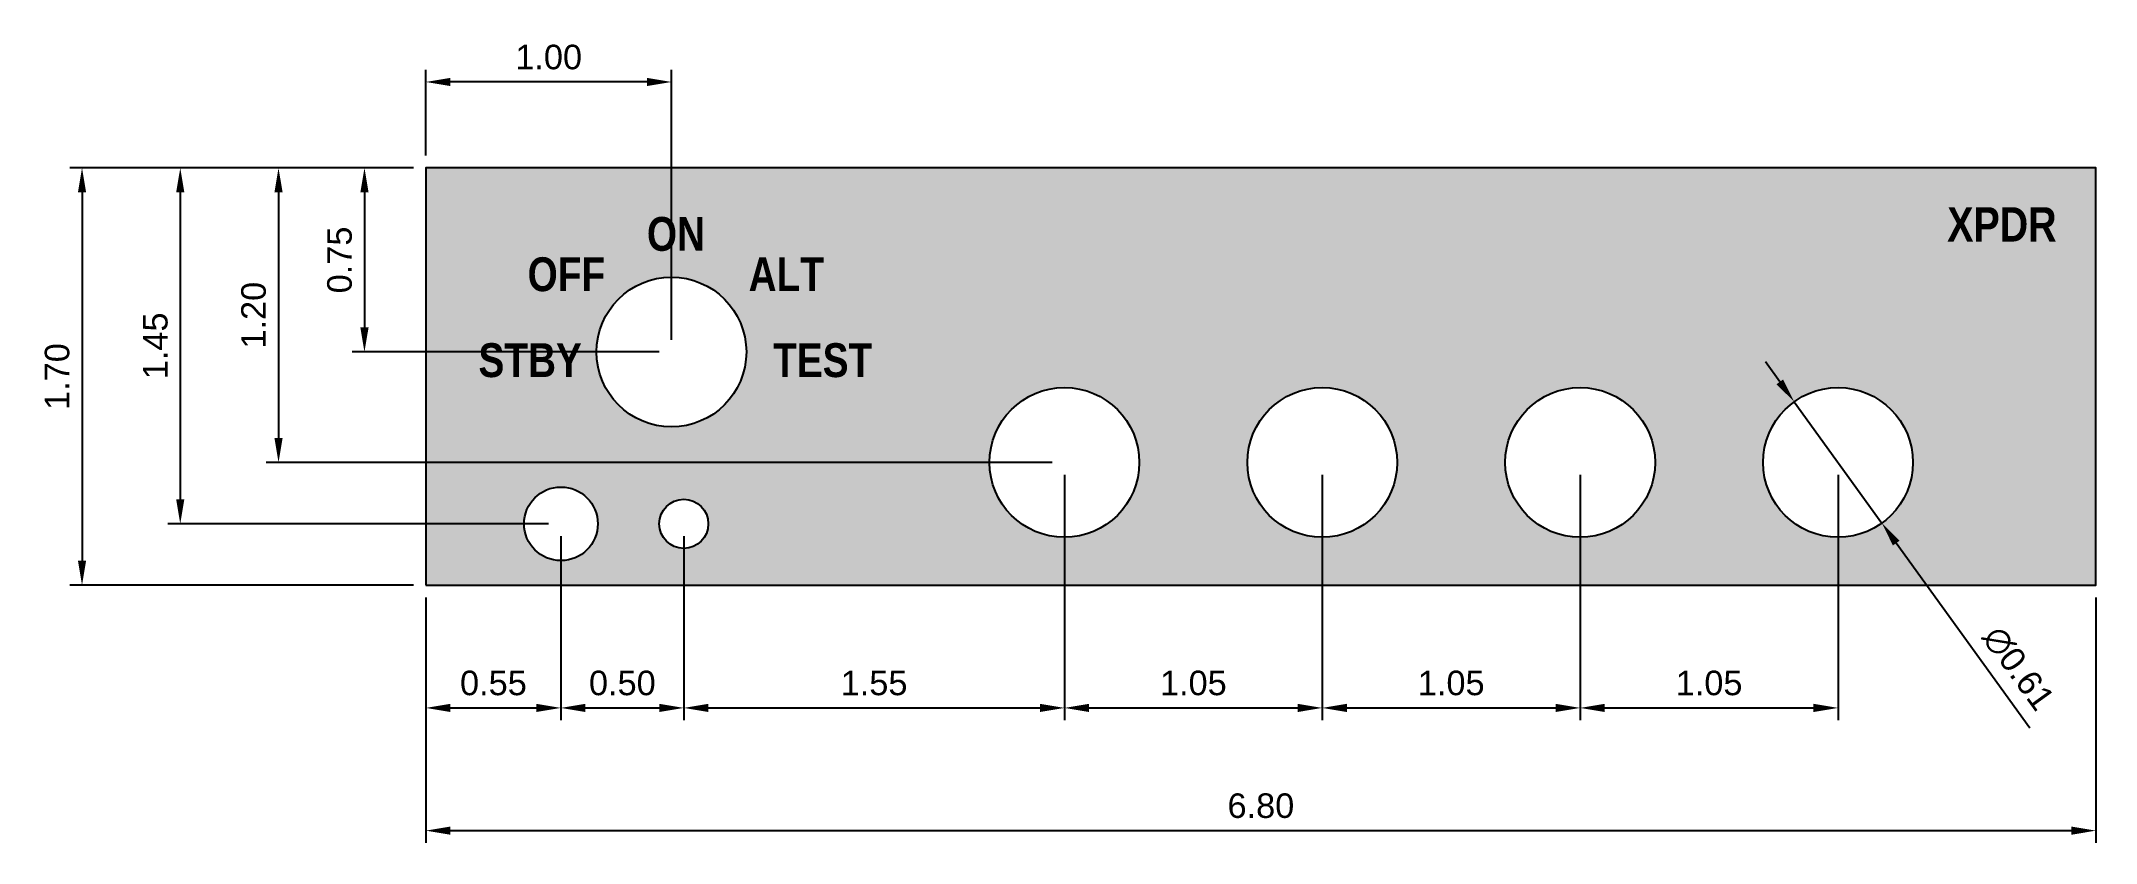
# Model space of a CAD drawing. Header units: inches. Extents: x -1.57 to 6.8, y -1.05 to 2.22.
import ezdxf

# ---------------------------------------------------------------- set-up
doc = ezdxf.new("R2010")
doc.units = ezdxf.units.IN
doc.layers.add('hrany', color=1, linetype='Continuous', transparency=0.2)
doc.layers.add('koty', color=5, linetype='Continuous')
doc.layers.add('text', color=255, linetype='Continuous')
doc.styles.get("Standard").update_dxf_attribs({"font": 'arial.ttf'})
doc.dimstyles.new('RadioStack_annotation_style', dxfattribs={"dimtxt": 0.1, "dimasz": 0.1, "dimexe": 0.05, "dimexo": 0.05, "dimgap": 0.05, "dimtad": 1, "dimzin": 1, "dimdsep": 46, "dimtxsty": 'Standard', "dimcen": 0.1, "dimclrd": 256, "dimadec": 0, "dimazin": 0, "dimtfac": 1, "dimtmove": 0, "dimatfit": 3, "dimfxl": 1, "dimarcsym": 0})

# ---------------------------------------------------------------- blocks, each defined once
blk = doc.blocks.new('*D1')
at = {"layer": 'Defpoints', "color": 0, "lineweight": -3, "transparency": 16777216}
for p in [(0, 0), (6.8, 0), (6.8, -1)]:
    blk.add_point(p, dxfattribs=at)
at = {"layer": 'koty', "color": 0, "lineweight": -2, "transparency": 16777216}
for p, q in [((0, -0.05), (0, -1.05)), ((6.8, -0.05), (6.8, -1.05))]:
    blk.add_line(p, q, dxfattribs=at)
at = {"layer": 'koty', "lineweight": -2, "transparency": 16777216}
blk.add_line((0.1, -1), (6.7, -1), dxfattribs=at)
at = {"layer": 'koty', "lineweight": -3, "transparency": 16777216}
for points in [[(0.1, -0.9833), (0.1, -1.0167), (0, -1)], [(6.7, -0.9833), (6.7, -1.0167), (6.8, -1)]]:
    blk.add_solid(points, dxfattribs=at)
at = {"layer": 'koty', "color": 0, "lineweight": -3, "transparency": 16777216, "insert": (3.4, -0.8989), "char_height": 0.1, "attachment_point": 5}
blk.add_mtext('6.80', dxfattribs=at)
blk = doc.blocks.new('*D2')
at = {"layer": 'Defpoints', "color": 0, "lineweight": -3, "transparency": 16777216}
for p in [(0, 1.7), (-1.4, 0), (0, 0)]:
    blk.add_point(p, dxfattribs=at)
at = {"layer": 'koty', "color": 0, "lineweight": -2, "transparency": 16777216}
for p, q in [((-0.05, 1.7), (-1.45, 1.7)), ((-0.05, 0), (-1.45, 0))]:
    blk.add_line(p, q, dxfattribs=at)
at = {"layer": 'koty', "lineweight": -2, "transparency": 16777216}
blk.add_line((-1.4, 1.6), (-1.4, 0.1), dxfattribs=at)
at = {"layer": 'koty', "lineweight": -3, "transparency": 16777216}
for points in [[(-1.4167, 1.6), (-1.3833, 1.6), (-1.4, 1.7)], [(-1.4167, 0.1), (-1.3833, 0.1), (-1.4, 0)]]:
    blk.add_solid(points, dxfattribs=at)
at = {"layer": 'koty', "color": 0, "lineweight": -3, "transparency": 16777216, "insert": (-1.5011, 0.85), "char_height": 0.1, "attachment_point": 5, "rotation": 90}
blk.add_mtext('1.70', dxfattribs=at)
blk = doc.blocks.new('*D3')
at = {"layer": 'Defpoints', "color": 0, "lineweight": -3, "transparency": 16777216}
for p in [(0.55, 0.25), (0, 0), (0.55, -0.5)]:
    blk.add_point(p, dxfattribs=at)
at = {"layer": 'koty', "color": 0, "lineweight": -2, "transparency": 16777216}
for p, q in [((0.55, 0.2), (0.55, -0.55)), ((0, -0.05), (0, -0.55))]:
    blk.add_line(p, q, dxfattribs=at)
at = {"layer": 'koty', "lineweight": -2, "transparency": 16777216}
blk.add_line((0.1, -0.5), (0.45, -0.5), dxfattribs=at)
at = {"layer": 'koty', "lineweight": -3, "transparency": 16777216}
for points in [[(0.1, -0.4833), (0.1, -0.5167), (0, -0.5)], [(0.45, -0.4833), (0.45, -0.5167), (0.55, -0.5)]]:
    blk.add_solid(points, dxfattribs=at)
at = {"layer": 'koty', "color": 0, "lineweight": -3, "transparency": 16777216, "insert": (0.275, -0.3989), "char_height": 0.1, "attachment_point": 5}
blk.add_mtext('0.55', dxfattribs=at)
blk = doc.blocks.new('*D4')
at = {"layer": 'Defpoints', "color": 0, "lineweight": -3, "transparency": 16777216}
for p in [(1.05, 0.25), (0.55, -0.5), (1.05, -0.5)]:
    blk.add_point(p, dxfattribs=at)
at = {"layer": 'koty', "color": 0, "lineweight": -2, "transparency": 16777216}
blk.add_line((1.05, 0.2), (1.05, -0.55), dxfattribs=at)
at = {"layer": 'koty', "lineweight": -2, "transparency": 16777216}
blk.add_line((0.65, -0.5), (0.95, -0.5), dxfattribs=at)
at = {"layer": 'koty', "lineweight": -3, "transparency": 16777216}
for points in [[(0.65, -0.4833), (0.65, -0.5167), (0.55, -0.5)], [(0.95, -0.4833), (0.95, -0.5167), (1.05, -0.5)]]:
    blk.add_solid(points, dxfattribs=at)
at = {"layer": 'koty', "color": 0, "lineweight": -3, "transparency": 16777216, "insert": (0.8, -0.3989), "char_height": 0.1, "attachment_point": 5}
blk.add_mtext('0.50', dxfattribs=at)
blk = doc.blocks.new('*D5')
at = {"layer": 'Defpoints', "color": 0, "lineweight": -3, "transparency": 16777216}
for p in [(2.6, 0.5), (1.05, -0.5), (2.6, -0.5)]:
    blk.add_point(p, dxfattribs=at)
at = {"layer": 'koty', "color": 0, "lineweight": -2, "transparency": 16777216}
blk.add_line((2.6, 0.45), (2.6, -0.55), dxfattribs=at)
at = {"layer": 'koty', "lineweight": -2, "transparency": 16777216}
blk.add_line((1.15, -0.5), (2.5, -0.5), dxfattribs=at)
at = {"layer": 'koty', "lineweight": -3, "transparency": 16777216}
for points in [[(1.15, -0.4833), (1.15, -0.5167), (1.05, -0.5)], [(2.5, -0.4833), (2.5, -0.5167), (2.6, -0.5)]]:
    blk.add_solid(points, dxfattribs=at)
at = {"layer": 'koty', "color": 0, "lineweight": -3, "transparency": 16777216, "insert": (1.825, -0.3989), "char_height": 0.1, "attachment_point": 5}
blk.add_mtext('1.55', dxfattribs=at)
blk = doc.blocks.new('*D6')
at = {"layer": 'Defpoints', "color": 0, "lineweight": -3, "transparency": 16777216}
for p in [(3.65, 0.5), (2.6, -0.5), (3.65, -0.5)]:
    blk.add_point(p, dxfattribs=at)
at = {"layer": 'koty', "color": 0, "lineweight": -2, "transparency": 16777216}
blk.add_line((3.65, 0.45), (3.65, -0.55), dxfattribs=at)
at = {"layer": 'koty', "lineweight": -2, "transparency": 16777216}
blk.add_line((2.7, -0.5), (3.55, -0.5), dxfattribs=at)
at = {"layer": 'koty', "lineweight": -3, "transparency": 16777216}
for points in [[(2.7, -0.4833), (2.7, -0.5167), (2.6, -0.5)], [(3.55, -0.4833), (3.55, -0.5167), (3.65, -0.5)]]:
    blk.add_solid(points, dxfattribs=at)
at = {"layer": 'koty', "color": 0, "lineweight": -3, "transparency": 16777216, "insert": (3.125, -0.3989), "char_height": 0.1, "attachment_point": 5}
blk.add_mtext('1.05', dxfattribs=at)
blk = doc.blocks.new('*D7')
at = {"layer": 'Defpoints', "color": 0, "lineweight": -3, "transparency": 16777216}
for p in [(4.7, 0.5), (3.65, -0.5), (4.7, -0.5)]:
    blk.add_point(p, dxfattribs=at)
at = {"layer": 'koty', "color": 0, "lineweight": -2, "transparency": 16777216}
blk.add_line((4.7, 0.45), (4.7, -0.55), dxfattribs=at)
at = {"layer": 'koty', "lineweight": -2, "transparency": 16777216}
blk.add_line((3.75, -0.5), (4.6, -0.5), dxfattribs=at)
at = {"layer": 'koty', "lineweight": -3, "transparency": 16777216}
for points in [[(3.75, -0.4833), (3.75, -0.5167), (3.65, -0.5)], [(4.6, -0.4833), (4.6, -0.5167), (4.7, -0.5)]]:
    blk.add_solid(points, dxfattribs=at)
at = {"layer": 'koty', "color": 0, "lineweight": -3, "transparency": 16777216, "insert": (4.175, -0.3989), "char_height": 0.1, "attachment_point": 5}
blk.add_mtext('1.05', dxfattribs=at)
blk = doc.blocks.new('*D8')
at = {"layer": 'Defpoints', "color": 0, "lineweight": -3, "transparency": 16777216}
for p in [(5.75, 0.5), (4.7, -0.5), (5.75, -0.5)]:
    blk.add_point(p, dxfattribs=at)
at = {"layer": 'koty', "color": 0, "lineweight": -2, "transparency": 16777216}
blk.add_line((5.75, 0.45), (5.75, -0.55), dxfattribs=at)
at = {"layer": 'koty', "lineweight": -2, "transparency": 16777216}
blk.add_line((4.8, -0.5), (5.65, -0.5), dxfattribs=at)
at = {"layer": 'koty', "lineweight": -3, "transparency": 16777216}
for points in [[(4.8, -0.4833), (4.8, -0.5167), (4.7, -0.5)], [(5.65, -0.4833), (5.65, -0.5167), (5.75, -0.5)]]:
    blk.add_solid(points, dxfattribs=at)
at = {"layer": 'koty', "color": 0, "lineweight": -3, "transparency": 16777216, "insert": (5.225, -0.3989), "char_height": 0.1, "attachment_point": 5}
blk.add_mtext('1.05', dxfattribs=at)
blk = doc.blocks.new('*D9')
at = {"layer": 'Defpoints', "color": 0, "lineweight": -3, "transparency": 16777216}
for p in [(5.5714, 0.7473), (5.9286, 0.2527)]:
    blk.add_point(p, dxfattribs=at)
at = {"layer": 'koty', "lineweight": -2, "transparency": 16777216}
for p, q in [((5.5129, 0.8283), (5.4543, 0.9094)), ((5.5714, 0.7473), (5.9286, 0.2527)), ((6.5315, -0.5821), (5.9871, 0.1717))]:
    blk.add_line(p, q, dxfattribs=at)
at = {"layer": 'koty', "lineweight": -3, "transparency": 16777216}
for points in [[(5.5264, 0.8381), (5.4994, 0.8186), (5.5714, 0.7473)], [(6.0006, 0.1814), (5.9736, 0.1619), (5.9286, 0.2527)]]:
    blk.add_solid(points, dxfattribs=at)
at = {"layer": 'koty', "color": 0, "lineweight": -3, "transparency": 16777216, "insert": (6.4842, -0.3392), "char_height": 0.1, "attachment_point": 5, "rotation": 305.83765}
blk.add_mtext('∅0.61', dxfattribs=at)
blk = doc.blocks.new('*D10')
at = {"layer": 'Defpoints', "color": 0, "lineweight": -3, "transparency": 16777216}
for p in [(0, 2.05), (0, 1.7), (1, 0.95)]:
    blk.add_point(p, dxfattribs=at)
at = {"layer": 'koty', "color": 0, "lineweight": -2, "transparency": 16777216}
for p, q in [((0, 1.75), (0, 2.1)), ((1, 1), (1, 2.1))]:
    blk.add_line(p, q, dxfattribs=at)
at = {"layer": 'koty', "lineweight": -2, "transparency": 16777216}
blk.add_line((0.9, 2.05), (0.1, 2.05), dxfattribs=at)
at = {"layer": 'koty', "lineweight": -3, "transparency": 16777216}
for points in [[(0.1, 2.0667), (0.1, 2.0333), (0, 2.05)], [(0.9, 2.0667), (0.9, 2.0333), (1, 2.05)]]:
    blk.add_solid(points, dxfattribs=at)
at = {"layer": 'koty', "color": 0, "lineweight": -3, "transparency": 16777216, "insert": (0.5, 2.1511), "char_height": 0.1, "attachment_point": 5}
blk.add_mtext('1.00', dxfattribs=at)
blk = doc.blocks.new('*D11')
at = {"layer": 'Defpoints', "color": 0, "lineweight": -3, "transparency": 16777216}
for p in [(0, 1.7), (-0.25, 0.95), (1, 0.95)]:
    blk.add_point(p, dxfattribs=at)
at = {"layer": 'koty', "color": 0, "lineweight": -2, "transparency": 16777216}
for p, q in [((-0.05, 1.7), (-0.3, 1.7)), ((0.95, 0.95), (-0.3, 0.95))]:
    blk.add_line(p, q, dxfattribs=at)
at = {"layer": 'koty', "lineweight": -2, "transparency": 16777216}
blk.add_line((-0.25, 1.6), (-0.25, 1.05), dxfattribs=at)
at = {"layer": 'koty', "lineweight": -3, "transparency": 16777216}
for points in [[(-0.2667, 1.6), (-0.2333, 1.6), (-0.25, 1.7)], [(-0.2667, 1.05), (-0.2333, 1.05), (-0.25, 0.95)]]:
    blk.add_solid(points, dxfattribs=at)
at = {"layer": 'koty', "color": 0, "lineweight": -3, "transparency": 16777216, "insert": (-0.3511, 1.325), "char_height": 0.1, "attachment_point": 5, "rotation": 90}
blk.add_mtext('0.75', dxfattribs=at)
blk = doc.blocks.new('*D12')
at = {"layer": 'Defpoints', "color": 0, "lineweight": -3, "transparency": 16777216}
for p in [(0, 1.7), (-0.6, 0.5), (2.6, 0.5)]:
    blk.add_point(p, dxfattribs=at)
at = {"layer": 'koty', "color": 0, "lineweight": -2, "transparency": 16777216}
for p, q in [((-0.05, 1.7), (-0.65, 1.7)), ((2.55, 0.5), (-0.65, 0.5))]:
    blk.add_line(p, q, dxfattribs=at)
at = {"layer": 'koty', "lineweight": -2, "transparency": 16777216}
blk.add_line((-0.6, 1.6), (-0.6, 0.6), dxfattribs=at)
at = {"layer": 'koty', "lineweight": -3, "transparency": 16777216}
for points in [[(-0.6167, 1.6), (-0.5833, 1.6), (-0.6, 1.7)], [(-0.6167, 0.6), (-0.5833, 0.6), (-0.6, 0.5)]]:
    blk.add_solid(points, dxfattribs=at)
at = {"layer": 'koty', "color": 0, "lineweight": -3, "transparency": 16777216, "insert": (-0.7011, 1.1), "char_height": 0.1, "attachment_point": 5, "rotation": 90}
blk.add_mtext('1.20', dxfattribs=at)
blk = doc.blocks.new('*D13')
at = {"layer": 'Defpoints', "color": 0, "lineweight": -3, "transparency": 16777216}
for p in [(0, 1.7), (-1, 0.25), (0.55, 0.25)]:
    blk.add_point(p, dxfattribs=at)
at = {"layer": 'koty', "color": 0, "lineweight": -2, "transparency": 16777216}
for p, q in [((-0.05, 1.7), (-1.05, 1.7)), ((0.5, 0.25), (-1.05, 0.25))]:
    blk.add_line(p, q, dxfattribs=at)
at = {"layer": 'koty', "lineweight": -2, "transparency": 16777216}
blk.add_line((-1, 1.6), (-1, 0.35), dxfattribs=at)
at = {"layer": 'koty', "lineweight": -3, "transparency": 16777216}
for points in [[(-1.0167, 1.6), (-0.9833, 1.6), (-1, 1.7)], [(-1.0167, 0.35), (-0.9833, 0.35), (-1, 0.25)]]:
    blk.add_solid(points, dxfattribs=at)
at = {"layer": 'koty', "color": 0, "lineweight": -3, "transparency": 16777216, "insert": (-1.1011, 0.975), "char_height": 0.1, "attachment_point": 5, "rotation": 90}
blk.add_mtext('1.45', dxfattribs=at)

msp = doc.modelspace()

# ---------------------------------------------------------------- hatches: boundary and pattern name
at = {"layer": 'hrany', "lineweight": -3, "transparency": 33554559}
h = msp.add_hatch(color=256, dxfattribs=at)
h.dxf.hatch_style = 1
h.paths.add_polyline_path([(6.8, 1.7), (0, 1.7), (0, 0), (6.8, 0)])
h.paths.add_polyline_path([(2.905, 0.5, -1), (2.295, 0.5, -1)], flags=16)
h.paths.add_polyline_path([(1.305, 0.95, -1), (0.695, 0.95, -1)], flags=16)
h.paths.add_polyline_path([(3.955, 0.5, -1), (3.345, 0.5, -1)], flags=16)
h.paths.add_polyline_path([(1.15, 0.25, -1), (0.95, 0.25, -1)], flags=16)
h.paths.add_polyline_path([(0.7, 0.25, -1), (0.4, 0.25, -1)], flags=16)
h.paths.add_polyline_path([(5.005, 0.5, -1), (4.395, 0.5, -1)], flags=16)
h.paths.add_polyline_path([(6.055, 0.5, -1), (5.445, 0.5, -1)], flags=16)

# ---------------------------------------------------------------- linework, layer by layer
at = {"layer": 'hrany', "lineweight": -3}
msp.add_lwpolyline([(0, 0), (6.8, 0), (6.8, 1.7), (0, 1.7)], close=True, dxfattribs=at)
for centre in [(1, 0.95), (2.6, 0.5), (3.65, 0.5), (4.7, 0.5), (5.75, 0.5)]:
    msp.add_circle(centre, 0.305, dxfattribs=at)
at = {"layer": 'hrany'}
for centre, radius in [((0.55, 0.25), 0.15), ((1.05, 0.25), 0.1)]:
    msp.add_circle(centre, radius, dxfattribs=at)

# ---------------------------------------------------------------- texts
at = {"layer": 'text', "insert": (6.15, 1.4), "char_height": 0.14, "attachment_point": 7}
msp.add_mtext('{\\fArial Narrow|b1|i0|c0|p34; \\P XPDR}', dxfattribs=at)
at = {"layer": 'text', "char_height": 0.137795, "attachment_point": 1}
for s, insert in [('{\\fArial Narrow|b1|i0|c0|p34;\\C255;ON}', (0.9, 1.5)), ('{\\fArial Narrow|b1|i0|c0|p34;\\C255;OFF}', (0.4142, 1.3357)), ('{\\fArial Narrow|b1|i0|c0|p34;\\C255;ALT}', (1.3142, 1.3357)), ('{\\fArial Narrow|b1|i0|c0|p34;\\C255;STBY}', (0.2142, 0.9857)), ('{\\fArial Narrow|b1|i0|c0|p34;\\C255;TEST}', (1.4142, 0.9857))]:
    msp.add_mtext_dynamic_manual_height_columns(s, width=31.573092, gutter_width=1, heights=[0], dxfattribs=dict(at, insert=insert))

# ---------------------------------------------------------------- dimensions: what is measured, and where the dimension line sits
at = {"layer": 'koty', "lineweight": -3}
for base, p1, p2, picture, middle in [((0, 2.05), (1, 0.95), (0, 1.7), '*D10', (0.5, 2.1511)), ((2.6, -0.5), (1.05, -0.5), (2.6, 0.5), '*D5', (1.825, -0.3989)), ((3.65, -0.5), (2.6, -0.5), (3.65, 0.5), '*D6', (3.125, -0.3989)), ((4.7, -0.5), (3.65, -0.5), (4.7, 0.5), '*D7', (4.175, -0.3989)), ((5.75, -0.5), (4.7, -0.5), (5.75, 0.5), '*D8', (5.225, -0.3989)), ((0.55, -0.5), (0, 0), (0.55, 0.25), '*D3', (0.275, -0.3989)), ((1.05, -0.5), (0.55, -0.5), (1.05, 0.25), '*D4', (0.8, -0.3989)), ((6.8, -1), (0, 0), (6.8, 0), '*D1', (3.4, -0.8989))]:
    dim = msp.add_linear_dim(base=base, p1=p1, p2=p2, dimstyle='RadioStack_annotation_style', dxfattribs=at)
    dim.commit()
    dim.dimension.update_dxf_attribs({"geometry": picture, "text_midpoint": middle})
for base, p2, picture, middle in [((-1.4, 0), (0, 0), '*D2', (-1.5011, 0.85)), ((-1, 0.25), (0.55, 0.25), '*D13', (-1.1011, 0.975)), ((-0.6, 0.5), (2.6, 0.5), '*D12', (-0.7011, 1.1)), ((-0.25, 0.95), (1, 0.95), '*D11', (-0.3511, 1.325))]:
    dim = msp.add_linear_dim(base=base, p1=(0, 1.7), p2=p2, angle=90, dimstyle='RadioStack_annotation_style', dxfattribs=at)
    dim.commit()
    dim.dimension.update_dxf_attribs({"geometry": picture, "text_midpoint": middle})
dim = msp.add_diameter_dim_2p(p1=(5.5714, 0.7473), p2=(5.9286, 0.2527), dimstyle='RadioStack_annotation_style', dxfattribs=at)
dim.commit()
dim.dimension.update_dxf_attribs({"geometry": '*D9', "text_midpoint": (6.4, -0.4), "dimtype": 163})

doc.saveas('drawing.dxf')
